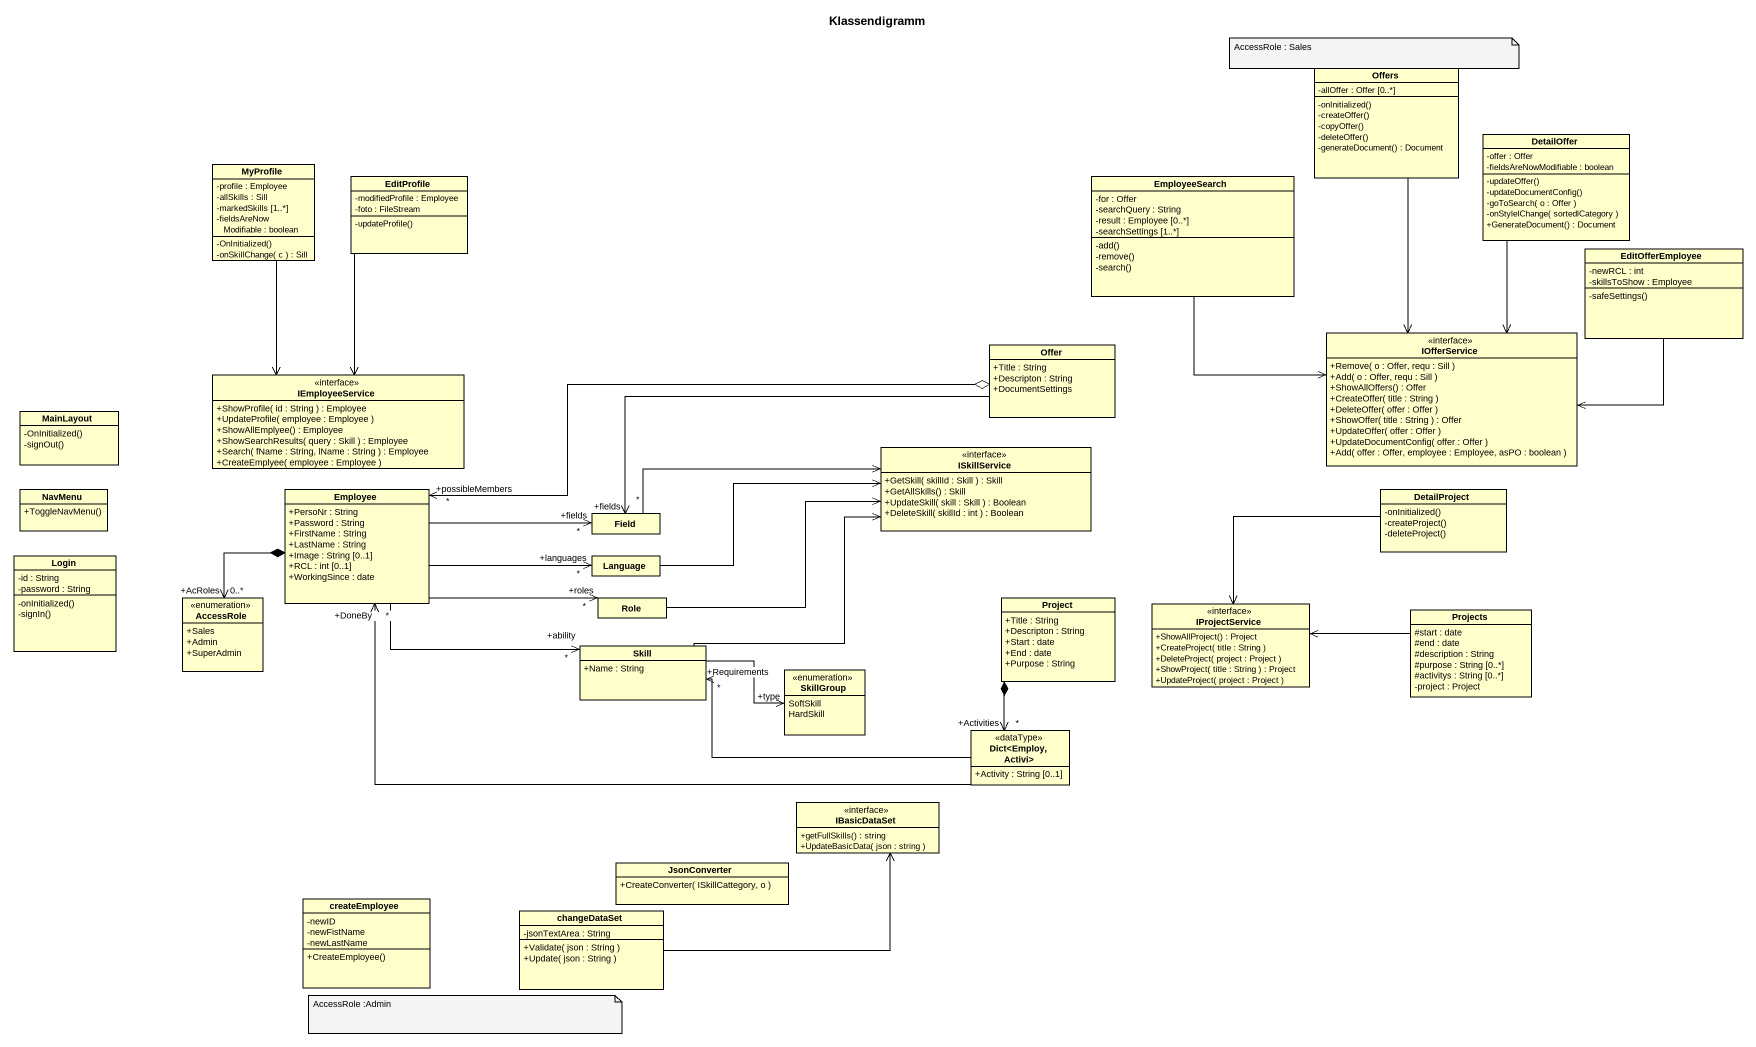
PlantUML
@startuml
title Klassendigramm
hide circle
hide empty members
skinparam classAttributeIconSize 0
class Offers {
  -allOffer : Offer [0..*]
  -onInitialized()
  -createOffer()
  -copyOffer()
  -deleteOffer()
  -generateDocument() : Document
}
class DetailOffer {
  -offer : Offer
  -fieldsAreNowModifiable : boolean
  -updateOffer()
  -updateDocumentConfig()
  -goToSearch( o : Offer )
  -onStylelChange( sortedlCategory )
  +GenerateDocument() : Document
}
class MyProfile {
  -profile : Employee
  -allSkills : Sill
  -markedSkills [1..*]
  -fieldsAreNowModifiable : boolean
  -OnInitialized()
  -onSkillChange( c ) : Sill
}
class EditProfile {
  -modifiedProfile : Employee
  -foto : FileStream
  -updateProfile()
}
class EmployeeSearch {
  -for : Offer
  -searchQuery : String
  -result : Employee [0..*]
  -searchSettings [1..*]
  -add()
  -remove()
  -search()
}
class EditOfferEmployee {
  -newRCL : int
  -skillsToShow : Employee
  -safeSettings()
}
class Offer {
  +Title : String
  +Descripton : String
  +DocumentSettings
}
interface IOfferService {
  +Remove( o : Offer, requ : Sill )
  +Add( o : Offer, requ : Sill )
  +ShowAllOffers() : Offer
  +CreateOffer( title : String )
  +DeleteOffer( offer : Offer )
  +ShowOffer( title : String ) : Offer
  +UpdateOffer( offer : Offer )
  +UpdateDocumentConfig( offer : Offer )
  +Add( offer : Offer, employee : Employee, asPO : boolean )
}
interface IEmployeeService {
  +ShowProfile( id : String ) : Employee
  +UpdateProfile( employee : Employee )
  +ShowAllEmplyee() : Employee
  +ShowSearchResults( query : Skill ) : Employee
  +Search( fName : String, lName : String ) : Employee
  +CreateEmplyee( employee : Employee )
}
class MainLayout {
  -OnInitialized()
  -signOut()
}
interface ISkillService {
  +GetSkill( skillId : Skill ) : Skill
  +GetAllSkills() : Skill
  +UpdateSkill( skill : Skill ) : Boolean
  +DeleteSkill( skillId : int ) : Boolean
}
class NavMenu {
  +ToggleNavMenu()
}
class Employee {
  +PersoNr : String
  +Password : String
  +FirstName : String
  +LastName : String
  +Image : String [0..1]
  +RCL : int [0..1]
  +WorkingSince : date
}
class DetailProject {
  -onInitialized()
  -createProject()
  -deleteProject()
}
class Field
class Login {
  -id : String
  -password : String
  -onInitialized()
  -signIn()
}
class Language
enum AccessRole {
  +Sales
  +Admin
  +SuperAdmin
}
class Role
class Project {
  +Title : String
  +Descripton : String
  +Start : date
  +End : date
  +Purpose : String
}
interface IProjectService {
  +ShowAllProject() : Project
  +CreateProject( title : String )
  +DeleteProject( project : Project )
  +ShowProject( title : String ) : Project
  +UpdateProject( project : Project )
}
class Projects {
  #start : date
  #end : date
  #description : String
  #purpose : String [0..*]
  #activitys : String [0..*]
  -project : Project
}
class Skill {
  +Name : String
}
enum SkillGroup {
  SoftSkill
  HardSkill
}
class "Dict<Employ, Activi>" as Dict_Employ_Activi <<dataType>> {
  +Activity : String [0..1]
}
interface IBasicDataSet {
  +getFullSkills() : string
  +UpdateBasicData( json : string )
}
class JsonConverter {
  +CreateConverter( ISkillCattegory, o )
}
class createEmployee {
  -newID
  -newFistName
  -newLastName
  +CreateEmployee()
}
class changeDataSet {
  -jsonTextArea : String
  +Validate( json : String )
  +Update( json : String )
}
Offers --> IOfferService
DetailOffer --> IOfferService
MyProfile --> IEmployeeService
EditProfile --> IEmployeeService
EmployeeSearch --> IOfferService
EditOfferEmployee -left-> IOfferService
Employee "+possibleMembers\n*" <-right-o Offer
Employee -right-> "+fields\n*" Field
Employee -right-> "+languages\n*" Language
Employee -right-> "+roles\n*" Role
Employee -right-> "+ability\n*" Skill
Employee "+DoneBy\n*" <-right- Dict_Employ_Activi
DetailProject -left-> IProjectService
Field "+fields\n*" <-right- Offer
Field -right-> ISkillService
Language -right-> ISkillService
AccessRole "+AcRoles\n0..*" <-up-* Employee
Role -right-> ISkillService
Projects -left-> IProjectService
Skill -right-> ISkillService
SkillGroup "+type" <-left- Skill
Dict_Employ_Activi "+Activities\n*" <-up-* Project
Dict_Employ_Activi -left-> "+Requirements\n*" Skill
changeDataSet -right-> IBasicDataSet
note as N1
  AccessRole : Sales
end note
note as N2
  AccessRole :Admin
end note
@enduml
